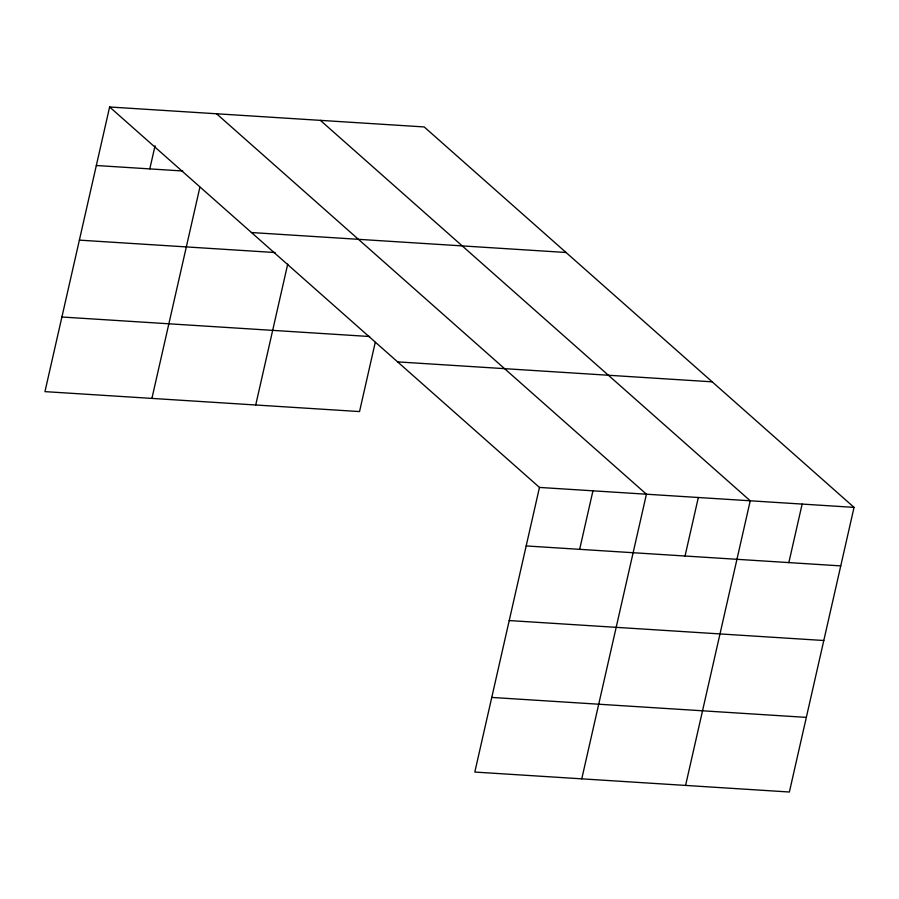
<?xml version="1.0" encoding="UTF-8"?>
<svg xmlns="http://www.w3.org/2000/svg" width="899" height="899" viewBox="0 0 899 899"><rect width="100%" height="100%" fill="white"/><g stroke="black" fill="none" stroke-linecap="round" stroke-linejoin="round"><path stroke-width="1.35" d="M109.622 106.992L539.467 487.427L474.807 772.061L789.378 792.008L854.05 507.373L424.193 126.939L109.622 106.992L44.95 391.627L359.533 411.573L375.243 342.384M149.796 168.9L155.055 145.773M151.909 398.414L199.893 187.217M255.721 404.988L287.725 264.092M579.653 549.334L592.947 490.82M581.765 778.837L646.426 494.203L216.569 113.78M685.038 556.009L698.332 497.495M685.577 785.423L750.238 500.788L320.381 120.365M788.85 562.594L802.144 504.081M96.328 165.506L182.711 170.99M251.473 232.538L566.044 252.484M79.37 240.134L275.116 252.54M61.907 317.01L369.646 336.518M397.616 361.881L712.199 381.828M539.467 487.427L854.05 507.373M526.173 545.94L840.756 565.887M509.227 620.557L823.799 640.504M491.753 697.433L806.336 717.38"/></g></svg>
